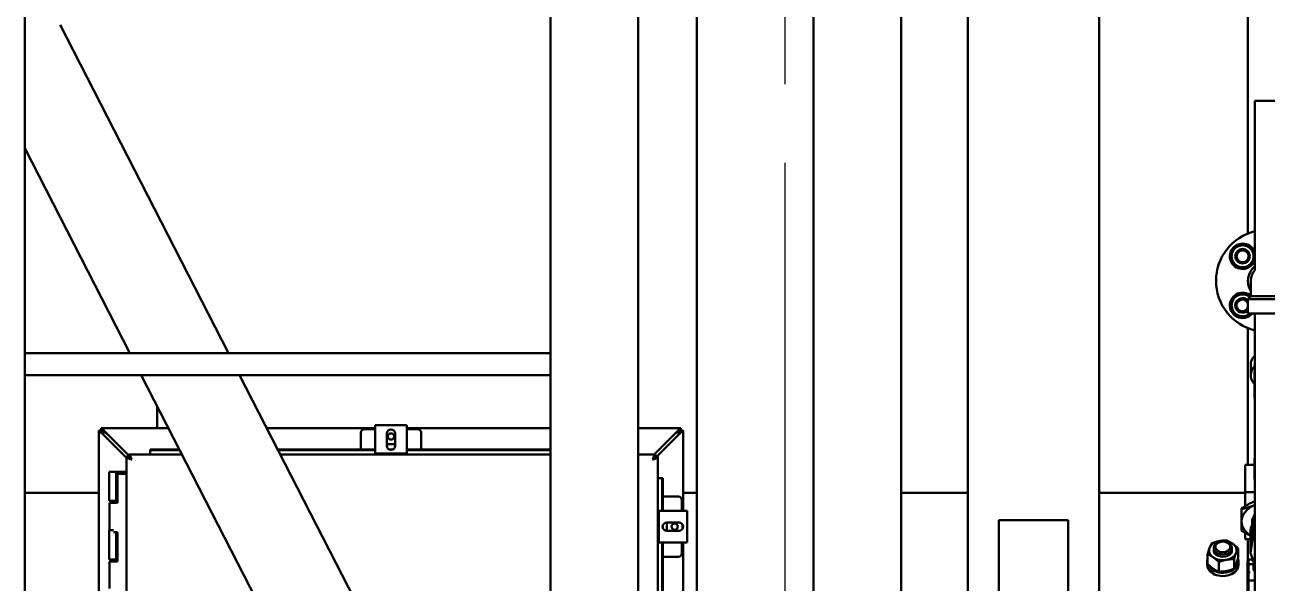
# Model space of a CAD drawing. Header units: inches. Extents: x 11 to 1621, y 11 to 1332.
# Drawn here: x 718.22 to 760.75, y 325.54 to 344.67 of the extents above; entities that cross this region are included whole.
import ezdxf

# ---------------------------------------------------------------- set-up
doc = ezdxf.new("R2010")
doc.units = ezdxf.units.IN
doc.header["$LTSCALE"] = 48
doc.header["$MEASUREMENT"] = 0
doc.linetypes.add('CHAIN', pattern=[0.7087, 0.4724, -0.0591, 0.1181, -0.0591])
doc.layers.add('Centerline (ANSI)', color=7, linetype='Continuous', lineweight=25)
doc.layers.add('Visible (ANSI)', color=7, linetype='Continuous', lineweight=50)

msp = doc.modelspace()

# ---------------------------------------------------------------- linework, layer by layer
at = {"layer": 'Centerline (ANSI)', "linetype": 'CHAIN', "ltscale": 0.952448}
msp.add_line((744.252429, 285.942735), (744.252429, 361.630235), dxfattribs=at)
at = {"layer": 'Visible (ANSI)'}
for p, q in [((718.222429, 294.451101), (718.222429, 371.576101)), ((736.222429, 294.451101), (736.222429, 371.576101)), ((739.222429, 294.451101), (739.222429, 370.33346)), ((748.222429, 367.361677), (748.222429, 311.464563)), ((741.222429, 291.951101), (741.222429, 359.951101)), ((745.222429, 311.520493), (745.222429, 359.951101)), ((750.502429, 352.918906), (750.502429, 324.375467)), ((755.002429, 324.375467), (755.002429, 347.202917)), ((760.094929, 347.126145), (760.094929, 337.519903)), ((719.427446, 344.669851), (725.192066, 333.419851)), ((761.172429, 342.066116), (760.332429, 342.066116)), ((760.332429, 342.066116), (760.332429, 336.265205)), ((721.821149, 333.419851), (718.222429, 340.442968)), ((759.5784, 336.913541), (759.527115, 336.943151)), ((759.583005, 336.921516), (759.531517, 336.951243)), ((759.54274, 336.970214), (759.594025, 336.940604)), ((760.194617, 335.898116), (760.194617, 335.371553)), ((760.194617, 335.371553), (760.096179, 335.273116)), ((760.096179, 335.273116), (761.408679, 335.273116)), ((760.096179, 335.273116), (760.096179, 334.773116)), ((761.310242, 335.371553), (760.194617, 335.371553)), ((759.680331, 334.688426), (759.70994, 334.739712)), ((759.729028, 334.728691), (759.699302, 334.677204)), ((759.737004, 334.724087), (759.707394, 334.672801)), ((760.096179, 334.773116), (761.408679, 334.773116)), ((760.332429, 334.773116), (760.332429, 302.503616)), ((760.094929, 334.276329), (760.094929, 329.596251)), ((718.222429, 333.419851), (736.222429, 333.419851)), ((760.192429, 332.663229), (760.192429, 333.039479)), ((718.222429, 332.669851), (736.222429, 332.669851)), ((727.970077, 321.419851), (722.205457, 332.669851)), ((725.576374, 332.669851), (731.340994, 321.419851)), ((760.314929, 332.786699), (760.314929, 332.674009)), ((760.314929, 332.553691), (760.314929, 332.307767)), ((760.314929, 332.009479), (760.314929, 332.069479)), ((722.757429, 331.592645), (722.757429, 330.854648)), ((730.212429, 330.948648), (730.212429, 329.978648)), ((730.357429, 330.948648), (730.212429, 330.948648)), ((730.357429, 330.948648), (731.157429, 330.948648)), ((731.302429, 330.948648), (731.157429, 330.948648)), ((731.302429, 330.948648), (731.302429, 329.978648)), ((720.757429, 330.774648), (720.795217, 330.774648)), ((720.757429, 321.419851), (720.757429, 330.774648)), ((720.795217, 330.774648), (720.795217, 330.736861)), ((720.795217, 330.774648), (720.837429, 330.774648)), ((720.936429, 330.595648), (720.795217, 330.736861)), ((720.795217, 330.736861), (720.849651, 330.736861)), ((723.135586, 330.854648), (720.837429, 330.854648)), ((720.837429, 330.816861), (720.837429, 330.854648)), ((720.837429, 330.816861), (720.875217, 330.816861)), ((720.837429, 330.816861), (720.837429, 330.774648)), ((720.849651, 330.762427), (720.849651, 330.736861)), ((720.849651, 330.762427), (720.875217, 330.762427)), ((720.936429, 330.595648), (720.849651, 330.736861)), ((720.875217, 330.816861), (721.016429, 330.675648)), ((720.875217, 330.816861), (720.875217, 330.762427)), ((720.875217, 330.762427), (721.016429, 330.675648)), ((721.704429, 329.827648), (720.936429, 330.595648)), ((721.016429, 330.675648), (721.7805, 329.911577)), ((730.212429, 330.854648), (726.506503, 330.854648)), ((729.727429, 330.123599), (729.727429, 330.694648)), ((729.847429, 330.814648), (730.212429, 330.814648)), ((730.616929, 330.665148), (730.616929, 330.244148)), ((730.897929, 330.244148), (730.897929, 330.665148)), ((736.222429, 330.854648), (731.302429, 330.854648)), ((731.302429, 330.814648), (731.667429, 330.814648)), ((731.787429, 330.694648), (731.787429, 330.123599)), ((740.677429, 330.854648), (739.222429, 330.854648)), ((740.498429, 330.675648), (739.772429, 329.949648)), ((740.578429, 330.595648), (739.856358, 329.873577)), ((740.498429, 330.675648), (740.639642, 330.816861)), ((740.498429, 330.675648), (740.639642, 330.762427)), ((740.578429, 330.595648), (740.665208, 330.736861)), ((740.578429, 330.595648), (740.719642, 330.736861)), ((740.639642, 330.816861), (740.677429, 330.816861)), ((740.639642, 330.816861), (740.639642, 330.762427)), ((740.639642, 330.762427), (740.665208, 330.762427)), ((740.665208, 330.736861), (740.665208, 330.762427)), ((740.719642, 330.736861), (740.665208, 330.736861)), ((740.677429, 330.854648), (740.677429, 330.816861)), ((740.677429, 330.816861), (740.677429, 330.774648)), ((740.719642, 330.774648), (740.677429, 330.774648)), ((740.757429, 330.774648), (740.719642, 330.774648)), ((740.719642, 330.736861), (740.719642, 330.774648)), ((740.757429, 328.019648), (740.757429, 330.774648)), ((722.5145, 330.123599), (722.5145, 330.099999)), ((723.510184, 330.123599), (722.5145, 330.123599)), ((722.5145, 330.099999), (722.5145, 330.003329)), ((723.522277, 330.099999), (722.5145, 330.099999)), ((730.212429, 330.123599), (726.881101, 330.123599)), ((730.212429, 330.099999), (726.893194, 330.099999)), ((730.897929, 330.299648), (730.616929, 330.299648)), ((730.829596, 330.123599), (730.685263, 330.123599)), ((736.222429, 330.123599), (731.302429, 330.123599)), ((736.222429, 330.099999), (731.302429, 330.099999)), ((721.704429, 329.873577), (721.773429, 329.873577)), ((721.704429, 329.873577), (721.704429, 321.419851)), ((723.599318, 329.949648), (721.7805, 329.949648)), ((721.7805, 329.949648), (721.7805, 329.880648)), ((722.5145, 330.003329), (722.5145, 329.949648)), ((736.222429, 329.949648), (726.970235, 329.949648)), ((730.212429, 329.978648), (730.357429, 329.978648)), ((731.157429, 329.978648), (730.357429, 329.978648)), ((731.157429, 329.978648), (731.302429, 329.978648)), ((739.818358, 329.949648), (739.222429, 329.949648)), ((739.818358, 329.949648), (739.818358, 329.880648)), ((739.894429, 329.873577), (739.825429, 329.873577)), ((739.894429, 311.83572), (739.894429, 329.873577)), ((760.314929, 329.754636), (760.314929, 329.65371)), ((721.352429, 329.354648), (721.114429, 329.354648)), ((721.114429, 329.354648), (721.114429, 328.354648)), ((721.436448, 329.354648), (721.352429, 329.354648)), ((721.352429, 329.354648), (721.352429, 328.354648)), ((721.704429, 329.285648), (721.397429, 329.285648)), ((721.397429, 328.285648), (721.397429, 329.285648)), ((721.436448, 329.354648), (721.436448, 329.285648)), ((721.704429, 329.354648), (721.436448, 329.354648)), ((760.002429, 329.596251), (760.314929, 329.596251)), ((760.002429, 328.655093), (760.002429, 329.596251)), ((760.314929, 329.106314), (760.314929, 329.452865)), ((739.94811, 329.139577), (739.894429, 329.139577)), ((740.04478, 329.139577), (739.94811, 329.139577)), ((740.068379, 329.139577), (740.04478, 329.139577)), ((740.04478, 328.019648), (740.04478, 329.139577)), ((740.068379, 328.019648), (740.068379, 329.139577)), ((718.222429, 328.637556), (720.757429, 328.637556)), ((721.352429, 328.354648), (721.114429, 328.354648)), ((721.397429, 328.354648), (721.352429, 328.354648)), ((740.068379, 328.504648), (740.597429, 328.504648)), ((740.717429, 328.384648), (740.717429, 328.019648)), ((740.757429, 328.637556), (741.222429, 328.637556)), ((750.502429, 328.637556), (748.222429, 328.637556)), ((760.002429, 328.637556), (755.002429, 328.637556)), ((760.002429, 328.655093), (760.002429, 328.179914)), ((760.332429, 328.655093), (760.002429, 328.655093)), ((721.115929, 328.285648), (721.233429, 328.285648)), ((721.115929, 327.354648), (721.115929, 328.285648)), ((721.233429, 328.285648), (721.397429, 328.285648)), ((740.902429, 328.019648), (739.932429, 328.019648)), ((739.932429, 328.019648), (739.932429, 327.874648)), ((740.902429, 327.874648), (740.902429, 328.019648)), ((759.877429, 328.101981), (759.877429, 328.079001)), ((760.199776, 327.015819), (760.332429, 327.93887)), ((739.932429, 327.074648), (739.932429, 327.874648)), ((740.068379, 327.420269), (740.068379, 327.529028)), ((740.618929, 327.615148), (740.197929, 327.615148)), ((740.202429, 327.334148), (740.202429, 327.615148)), ((740.732429, 327.557462), (740.732429, 327.391835)), ((740.757429, 327.451026), (740.757429, 327.498271)), ((740.902429, 327.874648), (740.902429, 327.074648)), ((753.939929, 327.691653), (751.564929, 327.691653)), ((751.564929, 327.691653), (751.564929, 322.890665)), ((753.939929, 327.691653), (753.939929, 322.890665)), ((760.332429, 327.57741), (760.187429, 326.568447)), ((760.236779, 327.528459), (760.236779, 327.656235)), ((721.114429, 327.354648), (721.252264, 327.354648)), ((721.114429, 327.354648), (721.114429, 326.354648)), ((721.397429, 327.285648), (721.252264, 327.285648)), ((721.352429, 327.285648), (721.352429, 326.354648)), ((721.397429, 326.285648), (721.397429, 327.285648)), ((739.932429, 327.074648), (739.932429, 326.929648)), ((740.197929, 327.334148), (740.618929, 327.334148)), ((740.902429, 326.929648), (740.902429, 327.074648)), ((760.002429, 327.262135), (760.002429, 327.046115)), ((760.187429, 326.929907), (760.187429, 327.359566)), ((740.902429, 326.929648), (739.932429, 326.929648)), ((740.04478, 314.779648), (740.04478, 326.929648)), ((740.068379, 314.779648), (740.068379, 326.929648)), ((740.717429, 326.929648), (740.717429, 326.564648)), ((740.757429, 314.779648), (740.757429, 326.929648)), ((758.922291, 326.659694), (758.922291, 326.743145)), ((759.547291, 326.659694), (759.547291, 326.743145)), ((759.757893, 326.729269), (759.757893, 326.401722)), ((760.002429, 327.046115), (760.187429, 327.046115)), ((760.094929, 327.046115), (760.094929, 326.322256)), ((760.187429, 326.929907), (760.199776, 327.015819)), ((760.187429, 326.568447), (760.187429, 326.929907)), ((721.352429, 326.354648), (721.114429, 326.354648)), ((721.115929, 326.285648), (721.233429, 326.285648)), ((721.115929, 325.354648), (721.115929, 326.285648)), ((721.233429, 326.285648), (721.397429, 326.285648)), ((721.397429, 326.354648), (721.352429, 326.354648)), ((740.597429, 326.444648), (740.068379, 326.444648)), ((758.698291, 326.162682), (758.698291, 326.272991)), ((758.71169, 326.531047), (758.71169, 326.2035)), ((759.094626, 326.260269), (759.094626, 325.932722)), ((759.617728, 326.359381), (759.617728, 326.031834)), ((759.771291, 326.162682), (759.771291, 326.272991)), ((760.079201, 326.306528), (760.118571, 326.345898)), ((760.079201, 326.306528), (760.079201, 326.158694)), ((760.118571, 326.191377), (760.118571, 326.345898)), ((760.247248, 326.345898), (760.118571, 326.345898)), ((760.187429, 326.568447), (760.332429, 326.172677)), ((760.247248, 326.320255), (760.247248, 326.405176)), ((758.84189, 326.014668), (758.889484, 326.048322)), ((758.884178, 325.906754), (758.861132, 325.890458)), ((758.917066, 326.028825), (758.869468, 325.995168)), ((760.079201, 325.916142), (760.079201, 326.158694)), ((760.079201, 325.916142), (760.089043, 325.923341)), ((760.079201, 325.849016), (760.079201, 325.916142)), ((760.089043, 325.856215), (760.079201, 325.849016)), ((760.079201, 325.606464), (760.079201, 325.849016)), ((760.313911, 326.191377), (760.118571, 326.191377)), ((760.118571, 326.191377), (760.118571, 325.938223)), ((760.138256, 325.938223), (760.118571, 325.938223)), ((760.118571, 325.884522), (760.138256, 325.884522)), ((760.118571, 325.884522), (760.118571, 325.631369)), ((760.138256, 325.938223), (760.138256, 325.884522)), ((760.283332, 326.001992), (760.283332, 326.145913)), ((760.079201, 325.606464), (760.079201, 323.471882)), ((760.332429, 325.631369), (760.118571, 325.631369)), ((760.118571, 323.432512), (760.118571, 325.631369))]:
    msp.add_line(p, q, dxfattribs=at)
for centre, radius in [((759.910972, 336.739573), 0.250136), ((759.910972, 336.739573), 0.25), ((759.910972, 336.739573), 0.202812), ((730.757429, 330.564648), 0.1065), ((740.467429, 327.474648), 0.1065)]:
    msp.add_circle(centre, radius, dxfattribs=at)
for centre, radius, start, end in [((760.752429, 335.898116), 1.75, 103.8865404, 256.1134596), ((759.910972, 336.739573), 0.4345, 152.0608507, 345.9258313), ((759.910972, 336.739573), 0.4345, 147.9391493, 150.8460662), ((759.910972, 336.739573), 0.375, 150, 210), ((759.910972, 336.739573), 0.4345, 14.0741687, 147.9391493), ((759.910972, 336.739573), 0.375, 90, 150), ((759.910972, 336.739573), 0.375, 30, 90), ((759.910972, 336.739573), 0.375, 330, 30), ((759.910972, 336.739573), 0.375, 210, 270), ((759.910972, 336.739573), 0.375, 270, 330), ((760.752429, 335.898116), 0.65625, 129.7918195, 211.7883306), ((760.752429, 335.898116), 0.557812, 138.845798, 180), ((759.910972, 335.056659), 0.4345, 49.246439, 237.9391493), ((759.910972, 335.056659), 0.375, 120, 180), ((759.910972, 335.056659), 0.250136, 42.2322856, 317.7677144), ((759.910972, 335.056659), 0.25, 42.1979799, 317.8020201), ((759.910972, 335.056659), 0.202812, 24.0489145, 335.9510855), ((759.910972, 335.056659), 0.375, 60, 120), ((759.910972, 335.056659), 0.375, 48.3781431, 60), ((759.910972, 335.056659), 0.375, 180, 240), ((759.910972, 335.056659), 0.4345, 242.0608507, 319.2641295), ((759.910972, 335.056659), 0.375, 240, 300), ((759.910972, 335.056659), 0.375, 300, 310.8771538), ((759.910972, 335.056659), 0.4345, 237.9391493, 240.8460662), ((729.847429, 330.694648), 0.12, 90, 180), ((730.757429, 330.665148), 0.1405, 0, 180), ((731.667429, 330.694648), 0.12, 0, 90), ((730.757429, 330.244148), 0.1405, 180, 0), ((740.597429, 328.384648), 0.12, 0, 90), ((740.197929, 327.474648), 0.1405, 90, 270), ((740.618929, 327.474648), 0.1405, 270, 90), ((740.597429, 326.564648), 0.12, 270, 0)]:
    msp.add_arc(centre, radius, start, end, dxfattribs=at)
for centre, major_axis, ratio, start_param, end_param in [((760.752429, 332.663229), (-0.56, 0), 0.866025404, 5.560451059, 6.957315814), ((760.752429, 332.069479), (-0.4375, 0), 0.866025404, 5.999391198, 6.283185307), ((760.752429, 332.009479), (-0.4375, 0), 0.866025404, 5.999391198, 6.566979416), ((760.752429, 329.754636), (-0.4375, 0), 0.68199836, 5.999391198, 6.566979416), ((760.752429, 329.65371), (-0.4375, 0), 0.68199836, 0, 0.283794109), ((760.752429, 327.656235), (-0.875, 0), 0.731353702, 5.235987756, 6.283185307), ((760.752429, 327.656235), (-0.875, 0), 0.731353702, 5.213043693, 5.235987756), ((760.752429, 327.656235), (-0.875, 0), 0.731353702, 0, 0.868837969), ((760.752429, 327.359566), (-0.565, 0), 0.731353702, 5.695956838, 6.283185307), ((760.752429, 327.656235), (-0.51565, 0), 0.731353702, 5.701480108, 6.283185307), ((759.234791, 326.659778), (-0.469, 0), 0.707106781, 6.021385919, 7.068583471), ((759.234791, 326.659778), (-0.469, 0), 0.707106781, 4.974188368, 6.021385919), ((759.234791, 326.659778), (-0.312706, 0), 0.707106781, 6.246886479, 9.461076788), ((759.234791, 326.659778), (-0.469, 0), 0.707106781, 3.926990817, 4.974188368), ((759.234791, 326.659778), (0.469, 0), 0.707106781, 6.021385919, 7.068583471), ((760.752429, 326.929907), (-0.565, 0), 0.731353702, 6.073745797, 6.283185307), ((759.234791, 326.272991), (-0.5365, 0), 0.707106781, 6.059227729, 7.032228771), ((759.234791, 326.272991), (0.5365, 0), 0.707106781, 3.963345516, 6.561380753), ((759.234791, 326.659778), (0.469, 0), 0.707106781, 3.926990817, 4.974188368), ((759.234791, 326.659778), (0.469, 0), 0.707106781, 4.974188368, 6.021385919), ((759.234791, 326.162682), (-0.5365, 0), 0.707106781, 0, 0.800323245), ((759.234791, 326.194792), (-0.345178, 2.43385), 0.168749822, 1.620922371, 1.672202152), ((759.234791, 326.35119), (-0.345178, 2.43385), 0.168749822, 1.69363177, 1.745007476), ((759.234791, 326.162682), (0.5365, 0), 0.707106781, 4.014721222, 6.283185307), ((762.943101, 301.471346), (23.30482, 31.865321), 0.482245665, 1.089205981, 1.090623706), ((760.089043, 325.889778), (0.045788, 0.045788), 0.393910476, 0.552049429, 1.195550538), ((760.089043, 325.889778), (0.045788, 0.045788), 0.393910476, 4.337143191, 4.9806443), ((762.943101, 354.48286), (23.30482, 31.865321), 0.482245665, 4.026668793, 4.028086518)]:
    msp.add_ellipse(centre, major_axis=major_axis, ratio=ratio, start_param=start_param, end_param=end_param, dxfattribs=at)
for centre, major_axis in [((759.234791, 326.743145), (-0.3125, 0)), ((759.234791, 326.781401), (0.256732, 0))]:
    msp.add_ellipse(centre, major_axis=major_axis, ratio=0.707106781, dxfattribs=at)
for points, weights in [([(759.477959, 336.739573), (759.535972, 336.840054), (759.586213, 336.927073)], [1, 1.0379548493, 1]), ([(759.586213, 336.927073), (759.636453, 337.014092), (759.694466, 337.114573)], [1, 1.0379548493, 1]), ([(759.694466, 337.114573), (759.810491, 337.114573), (759.910972, 337.114573)], [1, 1.0379548493, 1]), ([(759.910972, 337.114573), (760.011453, 337.114573), (760.127478, 337.114573)], [1, 1.0379548493, 1]), ([(760.127478, 337.114573), (760.185491, 337.014092), (760.235732, 336.927073)], [1, 1.0379548493, 1]), ([(760.235732, 336.927073), (760.281233, 336.848262), (760.332429, 336.759588)], [1, 1.03425207589, 1.00668308151]), ([(759.586213, 336.552073), (759.535972, 336.639092), (759.477959, 336.739573)], [1, 1.0379548493, 1]), ([(759.694466, 336.364573), (759.636453, 336.465054), (759.586213, 336.552073)], [1, 1.0379548493, 1]), ([(760.235732, 336.552073), (760.185491, 336.465054), (760.127478, 336.364573)], [1, 1.0379548493, 1]), ([(760.332429, 336.719558), (760.281233, 336.630884), (760.235732, 336.552073)], [1.00668308151, 1.03425207589, 1]), ([(759.910972, 336.364573), (759.810491, 336.364573), (759.694466, 336.364573)], [1, 1.0379548493, 1]), ([(760.127478, 336.364573), (760.011453, 336.364573), (759.910972, 336.364573)], [1, 1.0379548493, 1]), ([(759.535972, 335.273165), (759.636453, 335.331178), (759.723472, 335.381418)], [1, 1.0379548493, 1]), ([(759.535972, 335.056659), (759.535972, 335.15714), (759.535972, 335.273165)], [1, 1.0379548493, 1]), ([(759.723472, 335.381418), (759.810491, 335.431659), (759.910972, 335.489671)], [1, 1.0379548493, 1]), ([(759.910972, 335.489671), (760.011453, 335.431659), (760.098472, 335.381418)], [1, 1.0379548493, 1]), ([(760.098472, 335.381418), (760.131724, 335.36222), (760.165679, 335.342616)], [1, 1.01417083623, 1.0177600154]), ([(759.535972, 334.840152), (759.535972, 334.956178), (759.535972, 335.056659)], [1, 1.0379548493, 1]), ([(759.723472, 334.731899), (759.636453, 334.78214), (759.535972, 334.840152)], [1, 1.0379548493, 1]), ([(759.910972, 334.623646), (759.810491, 334.681659), (759.723472, 334.731899)], [1, 1.0379548493, 1]), ([(760.098472, 334.731899), (760.011453, 334.681659), (759.910972, 334.623646)], [1, 1.0379548493, 1]), ([(760.169861, 334.773116), (760.133746, 334.752264), (760.098472, 334.731899)], [1.0181628034, 1.0150455786, 1]), ([(760.332429, 332.797732), (760.323765, 332.792306), (760.314929, 332.786699)], [1.00512497035, 1.00276372958, 1]), ([(760.314929, 332.674009), (760.323765, 332.677237), (760.332429, 332.680475)], [1, 1.00276372958, 1.00512497035]), ([(760.314929, 332.553691), (760.314929, 332.609128), (760.314929, 332.674009)], [1.01894231055, 1.01816110652, 1]), ([(760.332429, 332.565268), (760.323765, 332.559581), (760.314929, 332.553691)], [1.00512497035, 1.00276372958, 1]), ([(760.314929, 332.307767), (760.323765, 332.310712), (760.332429, 332.313689)], [1, 1.00276372958, 1.00512497035]), ([(760.314929, 332.069479), (760.314929, 332.171001), (760.314929, 332.307767)], [1, 1.0379548493, 1]), ([(760.314929, 331.870267), (760.314929, 331.939994), (760.314929, 332.009479)], [1, 1.02679951183, 1.01575332818]), ([(760.332429, 331.858689), (760.323765, 331.864376), (760.314929, 331.870267)], [1.00512497035, 1.00276372958, 1]), ([(760.314929, 329.797398), (760.317564, 329.799077), (760.320182, 329.800735)], [1, 1.00082243029, 1.00160921868]), ([(760.314929, 329.754636), (760.314929, 329.776499), (760.314929, 329.797398)], [1.01651043304, 1.01213511894, 1]), ([(760.314929, 329.452865), (760.314929, 329.57376), (760.314929, 329.65371)], [1, 1.0379548493, 1]), ([(760.332429, 329.45011), (760.323765, 329.45154), (760.314929, 329.452865)], [1.00512497035, 1.00276372958, 1]), ([(760.314929, 329.106314), (760.323765, 329.100681), (760.332429, 329.095288)], [1, 1.00276372958, 1.00512497035]), ([(760.314929, 328.340014), (760.111885, 328.254279), (759.877429, 328.101981)], [1, 1.0379548493, 1]), ([(760.332429, 328.347311), (760.323678, 328.343708), (760.314929, 328.340014)], [1.00302495794, 1.0015780932, 1]), ([(759.877429, 328.079001), (760.111885, 328.124699), (760.314929, 328.210434)], [1, 1.0379548493, 1]), ([(759.877429, 327.656235), (759.877429, 327.827705), (759.877429, 328.079001)], [1, 1.0379548493, 1]), ([(760.314929, 328.210434), (760.323678, 328.214128), (760.332429, 328.217916)], [1, 1.0015780932, 1.00302495794]), ([(759.877429, 327.340068), (759.877429, 327.484765), (759.877429, 327.656235)], [1, 1.0379548493, 1]), ([(760.187429, 327.160715), (760.042481, 327.232854), (759.877429, 327.340068)], [1.01605659353, 1.02642254739, 1]), ([(758.71169, 326.531047), (758.749247, 326.659778), (758.781772, 326.745611)], [1, 1.0379548493, 1]), ([(758.781772, 326.745611), (758.814297, 326.831444), (758.851854, 326.900935)], [1, 1.0379548493, 1]), ([(758.851854, 326.900935), (758.992019, 326.957112), (759.113405, 326.980111)], [1, 1.0379548493, 1]), ([(759.113405, 326.980111), (759.234791, 327.00311), (759.374956, 327.000047)], [1, 1.0379548493, 1]), ([(759.374956, 327.000047), (759.477563, 326.957112), (759.566424, 326.894278)], [1, 1.0379548493, 1]), ([(759.566424, 326.894278), (759.655285, 326.831444), (759.757893, 326.729269)], [1, 1.0379548493, 1]), ([(759.757893, 326.729269), (759.720336, 326.659778), (759.68781, 326.573945)], [1, 1.0379548493, 1]), ([(758.903158, 326.425278), (758.814297, 326.488112), (758.71169, 326.531047)], [1, 1.0379548493, 1]), ([(759.094626, 326.260269), (758.992019, 326.362444), (758.903158, 326.425278)], [1, 1.0379548493, 1]), ([(759.356177, 326.339445), (759.234791, 326.316446), (759.094626, 326.260269)], [1, 1.0379548493, 1]), ([(759.617728, 326.359381), (759.477563, 326.362444), (759.356177, 326.339445)], [1, 1.0379548493, 1]), ([(759.68781, 326.573945), (759.655285, 326.488112), (759.617728, 326.359381)], [1, 1.0379548493, 1]), ([(759.68781, 326.187158), (759.720336, 326.272991), (759.757893, 326.401722)], [1, 1.0379548493, 1]), ([(760.247248, 326.320255), (760.283836, 326.261586), (760.316579, 326.215939)], [1, 1.02016655415, 1.01890291354]), ([(758.71169, 326.2035), (758.814297, 326.101325), (758.903158, 326.038491)], [1, 1.0379548493, 1]), ([(758.903158, 326.038491), (758.992019, 325.975657), (759.094626, 325.932722)], [1, 1.0379548493, 1]), ([(759.094626, 325.932722), (759.234791, 325.929659), (759.356177, 325.952658)], [1, 1.0379548493, 1]), ([(759.356177, 325.952658), (759.477563, 325.975657), (759.617728, 326.031834)], [1, 1.0379548493, 1]), ([(759.617728, 326.031834), (759.655285, 326.101325), (759.68781, 326.187158)], [1, 1.0379548493, 1]), ([(760.283332, 326.145913), (760.303142, 326.176069), (760.321551, 326.202369)], [1, 1.01166039829, 1.01615623707]), ([(760.332429, 326.101755), (760.30899, 326.124355), (760.283332, 326.145913)], [1.01820760212, 1.0151552199, 1]), ([(760.283332, 326.001992), (760.30899, 325.962933), (760.332429, 325.930158)], [1, 1.0151552199, 1.01820760212])]:
    msp.add_rational_spline(points, weights, degree=2, dxfattribs=at)
for points, knots in [([(760.192421, 333.039525), (760.192417, 333.053041), (760.193073, 333.066336), (760.196425, 333.09969), (760.199994, 333.11955), (760.216941, 333.181958), (760.237152, 333.223537), (760.283898, 333.283645), (760.304332, 333.304548), (760.328888, 333.324915), (760.330648, 333.326351), (760.332431, 333.327783)], [-8.709461977, -8.709461977, -8.709461977, -8.709461977, -8.567516173, -8.567516173, -8.355607393, -8.355607393, -7.892274069, -7.892274069, -7.619873283, -7.619873283, -7.599146611, -7.599146611, -7.599146611, -7.599146611]), ([(721.704429, 329.873577), (721.704429, 329.869251), (721.70559, 329.864991), (721.707861, 329.860725), (721.710132, 329.856459), (721.713551, 329.852154), (721.718052, 329.847848), (721.722553, 329.843542), (721.72806, 329.83929), (721.734534, 329.83502), (721.741008, 329.83075), (721.748545, 329.826417), (721.756829, 329.822127), (721.765113, 329.817838), (721.774124, 329.81359), (721.783835, 329.809312), (721.793545, 329.805034), (721.804051, 329.800692), (721.814844, 329.796414), (721.825637, 329.792137), (721.836791, 329.787889), (721.848284, 329.783598), (721.859776, 329.779308), (721.87161, 329.774975), (721.883429, 329.770648)], [0, 0, 0, 0, 0.000945503951, 0.000945503951, 0.000945503951, 0.001891007901, 0.001891007901, 0.001891007901, 0.002836511852, 0.002836511852, 0.002836511852, 0.003782015803, 0.003782015803, 0.003782015803, 0.004727519754, 0.004727519754, 0.004727519754, 0.005673023704, 0.005673023704, 0.005673023704, 0.006618527655, 0.006618527655, 0.006618527655, 0.007564031606, 0.007564031606, 0.007564031606, 0.007564031606]), ([(721.773429, 329.873577), (721.773429, 329.867133), (721.775025, 329.860723), (721.781306, 329.847834), (721.785957, 329.841424), (721.79597, 329.830688), (721.800551, 329.826406), (721.810741, 329.817822), (721.816324, 329.81354), (721.83131, 329.802804), (721.841143, 329.796393), (721.86185, 329.783503), (721.87261, 329.777093), (721.883429, 329.770648)], [-0.5116408186, -0.5116408186, -0.5116408186, -0.5116408186, -0.4156832853, -0.4156832853, -0.3197306505, -0.3197306505, -0.2558263704, -0.2558263704, -0.1919190988, -0.1919190988, -0.0959619981, -0.0959619981, 0, 0, 0, 0]), ([(721.883429, 329.770648), (721.879102, 329.782468), (721.874843, 329.794102), (721.870577, 329.805532), (721.866311, 329.816962), (721.862005, 329.828275), (721.857699, 329.839143), (721.853393, 329.85001), (721.849142, 329.8603), (721.844872, 329.870002), (721.840602, 329.879705), (721.836269, 329.888905), (721.831979, 329.897193), (721.82769, 329.90548), (721.823442, 329.91288), (721.819164, 329.919383), (721.814886, 329.925885), (721.810544, 329.93151), (721.806266, 329.935988), (721.801989, 329.940465), (721.797741, 329.943863), (721.79345, 329.946164), (721.78916, 329.948466), (721.784827, 329.949648), (721.7805, 329.949648)], [0, 0, 0, 0, 0.000945503951, 0.000945503951, 0.000945503951, 0.001891007901, 0.001891007901, 0.001891007901, 0.002836511852, 0.002836511852, 0.002836511852, 0.003782015803, 0.003782015803, 0.003782015803, 0.004727519754, 0.004727519754, 0.004727519754, 0.005673023704, 0.005673023704, 0.005673023704, 0.006618527655, 0.006618527655, 0.006618527655, 0.007564031606, 0.007564031606, 0.007564031606, 0.007564031606]), ([(721.883429, 329.770648), (721.876985, 329.781467), (721.870575, 329.792227), (721.857686, 329.812932), (721.851276, 329.822765), (721.84054, 329.837751), (721.836258, 329.843334), (721.827674, 329.853524), (721.823392, 329.858106), (721.812655, 329.86812), (721.806245, 329.872771), (721.793355, 329.879052), (721.786945, 329.880648), (721.7805, 329.880648)], [-0.5116408186, -0.5116408186, -0.5116408186, -0.5116408186, -0.4156832853, -0.4156832853, -0.3197306505, -0.3197306505, -0.2558263704, -0.2558263704, -0.1919190988, -0.1919190988, -0.0959619981, -0.0959619981, 0, 0, 0, 0]), ([(739.818358, 329.949648), (739.814031, 329.949648), (739.809772, 329.948488), (739.805506, 329.946217), (739.80124, 329.943945), (739.796934, 329.940526), (739.792628, 329.936025), (739.788322, 329.931524), (739.784071, 329.926018), (739.779801, 329.919544), (739.775531, 329.913069), (739.771198, 329.905533), (739.766908, 329.897249), (739.762619, 329.888964), (739.758371, 329.879954), (739.754093, 329.870243), (739.749815, 329.860532), (739.745473, 329.850027), (739.741195, 329.839234), (739.736918, 329.828441), (739.73267, 329.817287), (739.728379, 329.805794), (739.724089, 329.794302), (739.719756, 329.782468), (739.715429, 329.770648)], [0, 0, 0, 0, 0.000945503951, 0.000945503951, 0.000945503951, 0.001891007901, 0.001891007901, 0.001891007901, 0.002836511852, 0.002836511852, 0.002836511852, 0.003782015803, 0.003782015803, 0.003782015803, 0.004727519754, 0.004727519754, 0.004727519754, 0.005673023704, 0.005673023704, 0.005673023704, 0.006618527655, 0.006618527655, 0.006618527655, 0.007564031606, 0.007564031606, 0.007564031606, 0.007564031606]), ([(739.818358, 329.880648), (739.811913, 329.880648), (739.805504, 329.879052), (739.792615, 329.872772), (739.786205, 329.868121), (739.775469, 329.858108), (739.771187, 329.853526), (739.762603, 329.843337), (739.758321, 329.837754), (739.747584, 329.822767), (739.741174, 329.812934), (739.728284, 329.792228), (739.721874, 329.781468), (739.715429, 329.770648)], [-0.5116408186, -0.5116408186, -0.5116408186, -0.5116408186, -0.4156832853, -0.4156832853, -0.3197306505, -0.3197306505, -0.2558263704, -0.2558263704, -0.1919190988, -0.1919190988, -0.0959619981, -0.0959619981, 0, 0, 0, 0]), ([(739.715429, 329.770648), (739.726248, 329.777093), (739.737008, 329.783503), (739.757713, 329.796392), (739.767546, 329.802802), (739.782532, 329.813538), (739.788115, 329.81782), (739.798305, 329.826404), (739.802887, 329.830686), (739.812901, 329.841422), (739.817552, 329.847833), (739.823833, 329.860722), (739.825429, 329.867132), (739.825429, 329.873577)], [-0.5116408186, -0.5116408186, -0.5116408186, -0.5116408186, -0.4156832853, -0.4156832853, -0.3197306505, -0.3197306505, -0.2558263704, -0.2558263704, -0.1919190988, -0.1919190988, -0.0959619981, -0.0959619981, 0, 0, 0, 0]), ([(739.715429, 329.770648), (739.727249, 329.774975), (739.738883, 329.779235), (739.750313, 329.783501), (739.761743, 329.787766), (739.773056, 329.792072), (739.783923, 329.796378), (739.794791, 329.800684), (739.80508, 329.804936), (739.814783, 329.809206), (739.824486, 329.813476), (739.833686, 329.817809), (739.841973, 329.822098), (739.850261, 329.826388), (739.857661, 329.830636), (739.864164, 329.834914), (739.870666, 329.839192), (739.876291, 329.843534), (739.880768, 329.847812), (739.885246, 329.852089), (739.888644, 329.856337), (739.890945, 329.860627), (739.893246, 329.864918), (739.894429, 329.869251), (739.894429, 329.873577)], [0, 0, 0, 0, 0.000945503951, 0.000945503951, 0.000945503951, 0.001891007901, 0.001891007901, 0.001891007901, 0.002836511852, 0.002836511852, 0.002836511852, 0.003782015803, 0.003782015803, 0.003782015803, 0.004727519754, 0.004727519754, 0.004727519754, 0.005673023704, 0.005673023704, 0.005673023704, 0.006618527655, 0.006618527655, 0.006618527655, 0.007564031606, 0.007564031606, 0.007564031606, 0.007564031606])]:
    msp.add_open_spline(points, degree=3, knots=knots, dxfattribs=at)

doc.saveas('drawing.dxf')
